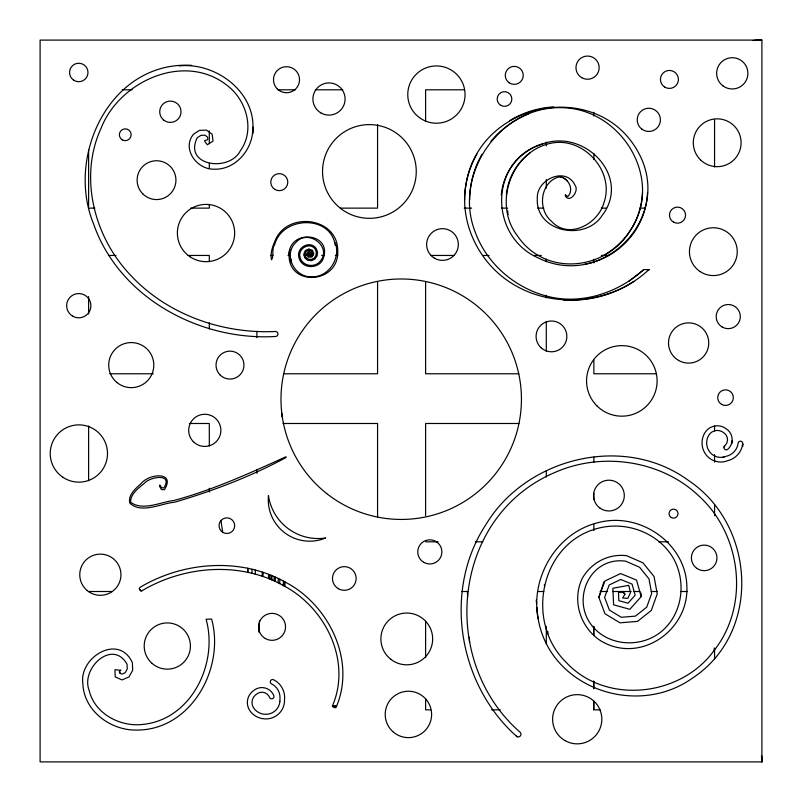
<?xml version="1.0" encoding="UTF-8"?>
<svg xmlns="http://www.w3.org/2000/svg" width="802" height="802" viewBox="0 0 802 802"><rect width="100%" height="100%" fill="white"/><g stroke="black" fill="none" stroke-linecap="round" stroke-linejoin="round"><path stroke-width="1.2" d="M247.658 572.307L247.668 568.287M284.941 586.442L284.951 581.931M565.37 194.776L567.726 196.59C574.693 189.733 568.177 177.543 559.285 176.56L560.438 176.56C540.658 180.49 536.718 208.7 551.195 221.001C568.367 240.249 597.991 224.129 603.916 202.806C614.703 172.731 586.001 139.177 554.944 142.586C512.979 147.758 491.827 202.254 517.16 235.437C544.949 277.312 606.302 271.106 630.963 229.422C663.404 179.869 623.184 111.989 566.402 107.929C502.714 102.526 451.867 172.931 475.215 232.079C487.025 264.56 516.197 288.991 549.621 296.84C583.034 304.59 618.563 292.379 643.595 269.773L628.908 281.251M271.266 579.676L271.307 575.395M284.399 586.122L284.459 581.661M279.888 701.349L280.018 697.64A15.288 15.288 0 0 0 272.911 684.647L271.357 683.775A2.316 2.316 0 0 1 270.585 680.687A2.316 2.316 0 0 1 273.632 679.755A19.92 19.92 0 0 1 284.53 699.665A18.506 18.506 0 0 1 271.637 718.021A19.479 19.479 0 0 1 250.535 711.615A14.556 14.556 0 0 1 253.893 690.382A12.822 12.822 0 0 1 273.823 695.675A2.316 2.316 0 0 1 272.69 698.612A2.316 2.316 0 0 1 269.673 697.71L268.961 696.236A8.19 8.19 0 0 0 257.843 693.279L255.347 695.083A9.925 9.925 0 0 0 253.372 707.595L255.126 709.84A14.847 14.847 0 0 0 270.224 713.62A13.885 13.885 0 0 0 279.888 701.349M284.098 585.951L284.179 581.51M274.033 580.869L274.124 576.608M278.174 582.843L278.304 578.513M251.918 573.29L252.049 569.26M283.296 585.52L283.447 581.119M335.216 245.342C330.865 214.635 282.675 215.918 274.745 244.359C271.527 248.5 274.114 256.429 271.517 259.818C269.933 253.673 272.67 246.164 275.246 240.369C287.246 211.076 337.291 217.061 337.742 250.224C339.878 285.973 282.575 287.317 289.692 249.402M640.968 592.959L641.169 596.638L629.821 609.33L613.61 604.808L612.858 588.277L628.708 585.34L630.532 592.498L627.856 598.352L622.623 598.001L624.948 594.232L623.014 591.896L618.472 592.738L618.833 600.648L628.026 603.214L635.164 595.234L632.056 584.097L620.728 579.465L609.199 584.979L604.608 597.37L609.39 610.091L621.299 617.289L635.425 616.126L646.723 607.174L651.665 593.42L648.978 578.854L639.545 567.235L625.7 561.179C590.292 556.177 570.783 598.994 591.826 625.49C609.029 647.184 643.024 648.307 663.154 630.041C683.635 611.274 686.582 578.723 671.755 555.646C656.427 532.317 626.512 521.49 599.595 527.896C540.608 541.571 524.257 621.249 565.861 662.001C605.51 705.199 680.627 696.938 714.181 650.402L714.291 647.906M262.986 576.518L263.186 572.428M258.876 632.126L259.527 620.948M262.134 576.237L262.364 572.157M714.181 650.402C750.141 604.688 741.218 534.152 698.652 495.766C660.898 460.037 601.981 451.596 554.814 472.488C451.396 516.518 438.393 660.898 520.187 732.326A2.707 2.707 0 0 1 520.137 736.146A2.707 2.707 0 0 1 516.318 736.096C458.273 684.216 442.574 590.493 485.882 524.658C526.262 457.471 624.267 433.26 688.567 480.528C755.504 525.14 761.91 632.397 692.587 678.031C632.898 720.577 540.388 683.665 536.979 607.505M179.117 65.904C216.921 61.924 258.485 93.954 252.389 134.185C249.823 153.002 233.352 170.235 213.583 169.182C196.701 169.402 181.473 148.601 193.543 134.185L199.498 130.345L206.545 130.165L212.199 134.295L212.991 141.142L207.417 144.781C200.289 136.571 209.512 143.518 207.487 137.042L204.971 135.197L201.031 135.307L197.252 137.733C183.227 165.874 229.121 172.49 240.269 150.876C254.815 130.896 247.136 101.904 228.961 86.927C186.515 50.877 119.799 80.25 101.092 128.21C78.586 177.202 94.155 237.081 130.495 275.116C167.057 314.605 222.184 334.003 275.407 331.487A2.496 2.496 0 0 1 277.963 333.923A2.496 2.496 0 0 1 275.527 336.479C199.798 341.04 119.127 297.692 93.563 223.878C65.393 155.508 110.726 60.631 191.618 65.353M643.384 269.612L649.43 269.632L648.577 269.933C612.558 303.567 554.623 309.943 512.598 283.878C479.145 263.557 458.965 222.966 466.042 184.039C479.536 100.681 598.633 77.273 638.803 153.282C673.429 217.402 602.593 290.344 537.691 257.693C488.598 235.668 489.12 159.839 542.503 143.959C584.407 128.33 631.745 176.52 602.192 215.437C585.119 241.923 535.104 232.119 537.32 198.114C536.518 179.257 566.001 166.084 575.024 185.212C579.565 191.137 569.45 203.949 565.209 195.698L565.46 195.237M289.051 255.407C288.319 228.41 333.562 232.299 322.955 259.287C318.394 269.512 301.442 268.931 298.915 257.532C295.988 247.788 309.933 239.698 316.128 248.409L317.542 252.008L317.141 255.858L314.945 259.046L311.457 260.69L307.627 260.249L304.69 257.753L303.768 254.023L305.351 250.535L308.82 248.941L312.409 250.214L313.873 253.703L312.028 256.981L308.299 257.191L306.494 253.973L308.94 251.297L311.848 253.302L309.702 255.186L308.94 254.314L309.953 253.432L309.111 252.861L307.948 254.144L308.97 255.968L311.316 255.828L312.559 253.622L311.517 251.156L308.88 250.224L306.254 251.427L305.021 254.144L305.752 257.101L308.118 259.106L311.256 259.477L314.153 258.104L315.988 255.437L316.329 252.179L315.126 249.091C309.622 241.462 297.492 248.75 300.088 257.272C302.043 265.993 314.214 268.179 319.838 261.642C332.91 247.106 308.158 228.38 296.018 242.334C282.865 254.304 294.254 277.462 311.296 276.8C328.369 277.672 340.95 258.535 335.306 242.896M742.361 445.772L742.712 443.787A2.316 2.316 0 0 0 740.817 441.22A2.316 2.316 0 0 0 738.161 442.985L737.86 444.739A15.288 15.288 0 0 1 727.985 455.777L722.973 457.21M159.728 485.34L159.598 485.912A1.604 1.604 0 0 0 159.798 486.583L161.453 489.511L164.44 489.741C176.089 470.844 148.741 473.741 141.272 483.436C135.899 488.318 127.829 494.814 129.764 502.984C140.831 514.303 161.723 503.235 174.545 502.222C212.931 490.994 251.237 476.368 286.134 457.441A1.604 1.604 0 0 0 285.963 456.759C250.364 472.949 212.67 490.072 174.064 500.438C160.851 501.912 142.746 511.365 130.596 502.232C130.295 493.992 138.535 488.127 144.26 483.385C149.984 476.599 173.443 472.859 163.849 487.927L161.713 487.756L159.829 485.24M538.092 618.653C530.192 577.31 556.778 532.458 598.322 522.603C639.405 511.576 685.83 542.874 686.883 586.332C689.028 630.492 639.916 664.637 600.638 640.748C580.347 627.615 571.656 600.467 582.232 578.422C591.204 562.603 608.578 553.4 626.723 555.726L642.913 562.814L654.051 576.518L657.239 593.871L651.294 610.452L637.5 621.39L619.996 622.823L604.989 613.751L598.833 597.39L603.876 581.981M723.975 447.075L725.62 444.889A8.19 8.19 0 0 0 724.687 433.421L722.161 431.666A9.925 9.925 0 0 0 709.7 433.982L708.176 436.388A14.847 14.847 0 0 0 709.66 451.887A13.885 13.885 0 0 0 724.447 456.889M598.833 597.39L604.888 581.039L620.558 573.55L636.547 580.097L641.169 596.638M159.648 485.491L160.37 485.421M142.305 590.573C184.771 565.5 240.8 561.179 284.339 586.092C325.602 608.046 351.847 661.199 332.379 705.981A3.068 3.068 0 0 0 336.008 707.554C356.299 660.998 329.281 605.54 286.294 582.653C241.592 557.059 184.029 561.37 140.4 587.114A1.975 1.975 0 0 0 139.628 589.801A1.975 1.975 0 0 0 142.305 590.573L140.811 590.743M120.741 670.282C118.165 670.923 119.919 674.211 122.064 674.061L125.142 672.758L127.227 669.058L127.067 664.226C112.511 638.392 80.491 668.567 89.122 690.261C94.486 713.569 119.849 727.053 142.596 724.457C191.367 719.695 218.485 663.485 206.094 619.234L211.598 619.084C225.312 668.597 190.505 731.234 135.388 730.061C109.864 730.031 83.889 710.472 82.877 683.805C78.766 657.109 119.057 632.918 132.4 662.763L132.651 670.382L128.932 676.988L121.994 679.926L115.227 676.868L114.947 669.72L120.741 670.282A1.584 1.584 0 0 0 120.47 673.339M754.411 40.491L761.9 40.1L761.9 761.9L40.1 761.9L40.1 40.1L761.9 40.1L753.148 40.491M122.215 89.794L132.16 89.794M278.033 89.794L295.447 89.794M315.356 89.794L342.735 89.794M464.188 89.794L425.611 89.794L425.611 120.942M88.611 208.129L94.836 208.129M190.645 208.129L209.312 208.129L209.312 204.39M340.238 208.129L377.572 208.129L377.572 124.671M464.188 208.129L471.646 208.129M501.511 208.129L507.736 208.129M537.601 208.129L543.816 208.129M601.34 208.129L606.322 208.129M639.916 208.129L644.888 208.129M108.521 255.457L115.989 255.457M188.159 255.457L209.312 255.457L209.312 261.683M270.565 255.457L273.051 255.457M287.988 255.457L290.474 255.457M304.158 255.457L312.87 255.457M321.582 255.457L324.068 255.457M335.266 255.457L337.752 255.457M430.594 255.457L454.233 255.457M482.844 255.457L489.07 255.457M533.861 255.457L541.33 255.457M601.34 255.457L608.808 255.457M109.764 373.782L153.312 373.782M284.249 373.782L377.572 373.782L377.572 281.612M518.934 373.782L425.611 373.782L425.611 281.612M656.086 373.782L593.871 373.782L593.871 360.088M189.402 423.486L209.312 423.486L209.312 445.902M283.006 423.486L377.572 423.486L377.572 516.899M518.934 423.486L425.611 423.486L425.611 515.656M425.611 541.811L438.052 541.811M475.385 541.811L482.844 541.811M658.572 541.811L668.527 541.811M88.611 591.505L112.26 591.505M461.691 591.505L467.917 591.505M537.601 591.505L543.816 591.505M600.096 591.505L607.565 591.505M612.538 591.505L631.204 591.505M633.69 591.505L639.916 591.505M651.114 591.505L657.329 591.505M680.978 591.505L687.194 591.505M430.594 709.84L425.611 709.84L425.611 698.622M491.556 709.84L500.268 709.84M600.096 709.84L593.871 709.84L593.871 701.118M332.529 705.6L336.509 706.261M332.489 705.7L336.469 706.372M517.521 736.817L516.318 736.096M139.378 588.808L141.182 590.803M623.014 591.896L624.948 594.232M220.951 520.378L222.715 532.618M761.479 758.161L761.9 761.9L761.519 755.664L761.9 761.9M536.237 600.066L536.608 603.786M732.136 440.589L732.356 442.995M507.716 210.956L508.027 214.625M281.823 413.271L282.114 416.96M544.388 584.508L544.568 586.974M547.786 631.354L547.966 633.821M291.156 259.056L291.387 262.685M742.863 446.283L742.712 443.787A19.92 19.92 0 0 1 727.584 460.709A18.506 18.506 0 0 1 705.971 454.684A19.479 19.479 0 0 1 704.968 432.649A14.556 14.556 0 0 1 726.111 428.729A12.822 12.822 0 0 1 727.765 449.29A2.316 2.316 0 0 1 724.627 449.19A2.316 2.316 0 0 1 724.477 446.052M467.426 591.926L467.636 596.828M469.35 637.279L469.561 642.181M252.991 127.057L253.031 133.322M269.803 574.813L269.823 579.054M268.55 574.342L268.56 578.563M255.297 570.052L255.307 574.162M279.798 579.234L279.798 583.635M275.307 577.119L275.317 581.46M271.868 575.635L271.868 579.936M247.918 568.337L247.928 572.357M714.572 119.688L714.572 167.027M714.572 425.972L714.572 430.955M714.572 454.624L714.572 462.092M714.572 504.448L714.572 515.656M714.572 648.808L714.572 658.773M593.871 112.22L593.871 115.959M593.871 153.322L593.871 159.548M593.871 259.196L593.871 262.926M593.871 457.11L593.871 462.092M593.871 493.23L593.871 499.466M593.871 524.368L593.871 530.603M593.871 626.382L593.871 635.104M593.871 681.189L593.871 688.657M593.64 626.382L593.64 635.104M593.64 681.189L593.64 688.657M593.64 701.118L593.64 709.84M546.302 142.114L546.302 145.844M546.302 179.478L546.302 188.199M546.302 259.196L546.302 261.683M546.302 295.316L546.302 297.803M546.302 321.472L546.302 351.366M546.302 470.814L546.302 477.04M546.302 626.382L546.302 643.826M425.611 621.4L425.611 657.52M256.881 331.437L256.881 337.662M256.881 469.571L256.881 473.3M209.312 130.896L209.312 143.357M209.312 163.287L209.312 168.27M209.312 322.715L209.312 328.94M209.312 488.248L209.312 491.987M88.611 149.583L88.611 206.876M88.611 296.56L88.611 313.993M88.611 425.972L88.611 480.779M501.28 195.046A58.907 58.907 0 0 1 542.493 143.939M469.681 200.059A92.43 92.43 0 0 1 481.972 154.285M490.954 141.312A94.355 94.355 0 0 1 528.328 113.984M584.889 264.209A77.082 77.082 0 0 0 628.297 239.808A75.909 75.909 0 0 0 647.535 192.43M560.397 176.761A14.647 14.647 0 0 1 567.265 180.941M633.861 281.442A114.676 114.676 0 0 1 563.435 299.968M464.589 200.059A92.581 92.581 0 0 1 476.899 154.215M642.482 192.43A75.929 75.929 0 0 1 603.545 255.457M506.373 195.056A58.726 58.726 0 0 1 530.242 152.751M509.621 120.691A95.919 95.919 0 0 1 553.701 106.866M268.469 495.666A41.433 41.433 0 0 0 325.722 537.962A50.175 50.175 0 0 1 268.469 495.666M326.735 493.581A120.22 120.22 0 0 0 520.187 416.529A120.22 120.22 0 0 0 356.73 287.517A120.22 120.22 0 0 0 326.735 493.581M420.509 118.385A28.631 28.631 0 0 0 464.99 96.43A28.631 28.631 0 0 0 423.737 68.892A28.631 28.631 0 0 0 420.509 118.385M340.82 208.6A46.857 46.857 0 0 0 415.847 177.643A46.857 46.857 0 0 0 351.527 128.15A46.857 46.857 0 0 0 340.82 208.6M722.211 327.036A12.07 12.07 0 0 0 740.316 316.589A12.07 12.07 0 0 0 722.211 306.133A12.07 12.07 0 0 0 722.211 327.036M678.572 360.419A20.12 20.12 0 0 0 708.747 342.995A20.12 20.12 0 0 0 678.572 325.572A20.12 20.12 0 0 0 678.572 360.419M597.039 405.982A35.258 35.258 0 0 0 655.946 389.832A35.258 35.258 0 0 0 612.507 346.895A35.258 35.258 0 0 0 597.039 405.982M392.8 731.584A23.188 23.188 0 0 0 431.075 719.374A23.188 23.188 0 0 0 401.371 692.337A23.188 23.188 0 0 0 392.8 731.584M390.785 659.294A25.895 25.895 0 0 0 432.398 642.592A25.895 25.895 0 0 0 397.13 614.903A25.895 25.895 0 0 0 390.785 659.294M338.384 588.718A11.829 11.829 0 0 0 356.138 578.473A11.829 11.829 0 0 0 338.384 568.227A11.829 11.829 0 0 0 338.384 588.718M700.216 271.637A23.9 23.9 0 0 0 737.208 253.051A23.9 23.9 0 0 0 702.622 230.304A23.9 23.9 0 0 0 700.216 271.637M723.073 85.964A15.619 15.619 0 0 0 747.805 74.987A15.619 15.619 0 0 0 725.93 59.057A15.619 15.619 0 0 0 723.073 85.964M700.457 159.809A23.9 23.9 0 0 0 740.346 148.721A23.9 23.9 0 0 0 710.803 119.719A23.9 23.9 0 0 0 700.457 159.809M664.607 87.017A8.992 8.992 0 0 0 678.412 79.799A8.992 8.992 0 0 0 665.259 71.458A8.992 8.992 0 0 0 664.607 87.017M641.811 129.092A11.599 11.599 0 0 0 660.317 121.302A11.599 11.599 0 0 0 644.317 109.162A11.599 11.599 0 0 0 641.811 129.092M673.479 222.124A8.05 8.05 0 0 0 685.55 215.157A8.05 8.05 0 0 0 673.479 208.189A8.05 8.05 0 0 0 673.479 222.124M581.761 77.694A11.599 11.599 0 0 0 599.154 67.649A11.599 11.599 0 0 0 581.761 57.614A11.599 11.599 0 0 0 581.761 77.694M434.403 258.164A15.86 15.86 0 0 0 458.333 244.69A15.86 15.86 0 0 0 434.694 230.705A15.86 15.86 0 0 0 434.403 258.164M509.22 82.806A8.992 8.992 0 0 0 523.225 75.989A8.992 8.992 0 0 0 510.323 67.278A8.992 8.992 0 0 0 509.22 82.806M500.839 105.373A7.338 7.338 0 0 0 511.846 99.017A7.338 7.338 0 0 0 500.839 92.661A7.338 7.338 0 0 0 500.839 105.373M320.95 112.952A16.09 16.09 0 0 0 345.091 99.017A16.09 16.09 0 0 0 320.95 85.082A16.09 16.09 0 0 0 320.95 112.952M277.302 88.922A13.012 13.012 0 0 0 299.086 83.087A13.012 13.012 0 0 0 283.136 67.147A13.012 13.012 0 0 0 277.302 88.922M189.914 256.71A28.631 28.631 0 0 0 234.585 235.156A28.631 28.631 0 0 0 193.583 207.247A28.631 28.631 0 0 0 189.914 256.71M274.855 189.422A8.521 8.521 0 0 0 287.798 182.335A8.521 8.521 0 0 0 275.186 174.676A8.521 8.521 0 0 0 274.855 189.422M163.578 119.949A10.647 10.647 0 0 0 180.871 113.533A10.647 10.647 0 0 0 166.666 101.764A10.647 10.647 0 0 0 163.578 119.949M142.806 193.883A19.408 19.408 0 0 0 175.277 185.182A19.408 19.408 0 0 0 151.508 161.413A19.408 19.408 0 0 0 142.806 193.883M122.285 139.879A5.915 5.915 0 0 0 131.167 134.756A5.915 5.915 0 0 0 122.285 129.633A5.915 5.915 0 0 0 122.285 139.879M73.533 80.07A9.233 9.233 0 0 0 87.969 73.213A9.233 9.233 0 0 0 74.817 64.13A9.233 9.233 0 0 0 73.533 80.07M72.711 316.188A12.13 12.13 0 0 0 90.897 305.682A12.13 12.13 0 0 0 72.711 295.186A12.13 12.13 0 0 0 72.711 316.188M116.811 382.404A22.536 22.536 0 0 0 153.463 368.96A22.536 22.536 0 0 0 123.498 343.948A22.536 22.536 0 0 0 116.811 382.404M220.109 374.975A13.965 13.965 0 0 0 243.467 368.719A13.965 13.965 0 0 0 226.375 351.617A13.965 13.965 0 0 0 220.109 374.975M193.402 441.722A16.09 16.09 0 0 0 220.329 434.514A16.09 16.09 0 0 0 200.62 414.804A16.09 16.09 0 0 0 193.402 441.722M63.077 477.401A28.631 28.631 0 0 0 107.448 455.235A28.631 28.631 0 0 0 66.055 427.897A28.631 28.631 0 0 0 63.077 477.401M87.197 590.553A20.591 20.591 0 0 0 120.651 578.192A20.591 20.591 0 0 0 93.212 555.405A20.591 20.591 0 0 0 87.197 590.553M222.956 532.438A7.809 7.809 0 0 0 234.675 525.681A7.809 7.809 0 0 0 222.956 518.914A7.809 7.809 0 0 0 222.956 532.438M265.312 638.522A13.494 13.494 0 0 0 285.542 626.843A13.494 13.494 0 0 0 265.312 615.164A13.494 13.494 0 0 0 265.312 638.522M152.109 663.434A23.108 23.108 0 0 0 189.994 650.492A23.108 23.108 0 0 0 159.839 624.167A23.108 23.108 0 0 0 152.109 663.434M721.62 404.408A7.809 7.809 0 0 0 733.339 397.652A7.809 7.809 0 0 0 721.62 390.885A7.809 7.809 0 0 0 721.62 404.408M696.848 568.367A12.782 12.782 0 0 0 716.908 558.994A12.782 12.782 0 0 0 698.763 546.312A12.782 12.782 0 0 0 696.848 568.367M671.274 517.541A4.501 4.501 0 0 0 678.021 513.651A4.501 4.501 0 0 0 671.274 509.751A4.501 4.501 0 0 0 671.274 517.541M541.069 347.727A15.378 15.378 0 0 0 566.483 339.737A15.378 15.378 0 0 0 546.854 321.722A15.378 15.378 0 0 0 541.069 347.727M423.787 562.342A12.07 12.07 0 0 0 441.892 551.896A12.07 12.07 0 0 0 423.787 541.44A12.07 12.07 0 0 0 423.787 562.342M564.919 740.557A24.611 24.611 0 0 0 601.831 719.244A24.611 24.611 0 0 0 564.919 697.93A24.611 24.611 0 0 0 564.919 740.557M600.056 508.147A15.378 15.378 0 0 0 624.247 496.969A15.378 15.378 0 0 0 602.472 481.611A15.378 15.378 0 0 0 600.056 508.147"/></g></svg>
